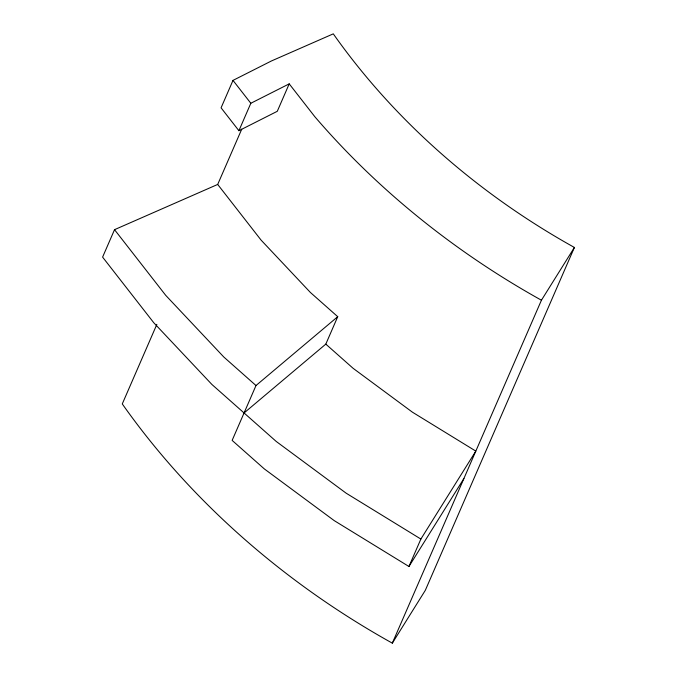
<?xml version="1.0" encoding="UTF-8"?>
<svg xmlns="http://www.w3.org/2000/svg" width="677" height="677" viewBox="0 0 677 677"><rect width="100%" height="100%" fill="white"/><g stroke="black" fill="none" stroke-linecap="round" stroke-linejoin="round"><path stroke-width="1.02" d="M217.698 184.44L114.531 229.672L102.599 257.108L153.797 322.777L211.893 384.46L276.25 441.472L346.159 493.194L420.874 539.061L408.942 566.497L334.235 520.63L264.318 468.907L232.135 440.397L255.999 385.535L337.738 316.684L310.43 292.498L261.136 240.166L217.698 184.44L241.74 129.163M392.322 643.15L425.291 590.378L574.401 247.452A637.726 516.585 23.5 0 1 333.287 33.85L271.384 60.989L232.998 80.394L221.074 107.829L238.905 130.703L277.282 111.299L289.214 83.863L314.822 116.706A714.252 578.573 23.5 0 0 541.431 300.216L392.322 643.15A714.252 578.573 23.5 0 1 122.275 403.924L156.852 324.385M238.905 130.703L250.828 103.268L289.214 83.863M244.067 412.97L325.806 344.119L337.738 316.684M541.431 300.216L574.401 247.452M420.874 539.061L475.821 451.11L412.437 412.191L353.106 368.305L325.806 344.119M408.942 566.497L463.897 478.546M255.999 385.535L223.816 357.024L165.721 295.35L114.531 229.672M232.998 80.394L250.828 103.268"/></g></svg>
